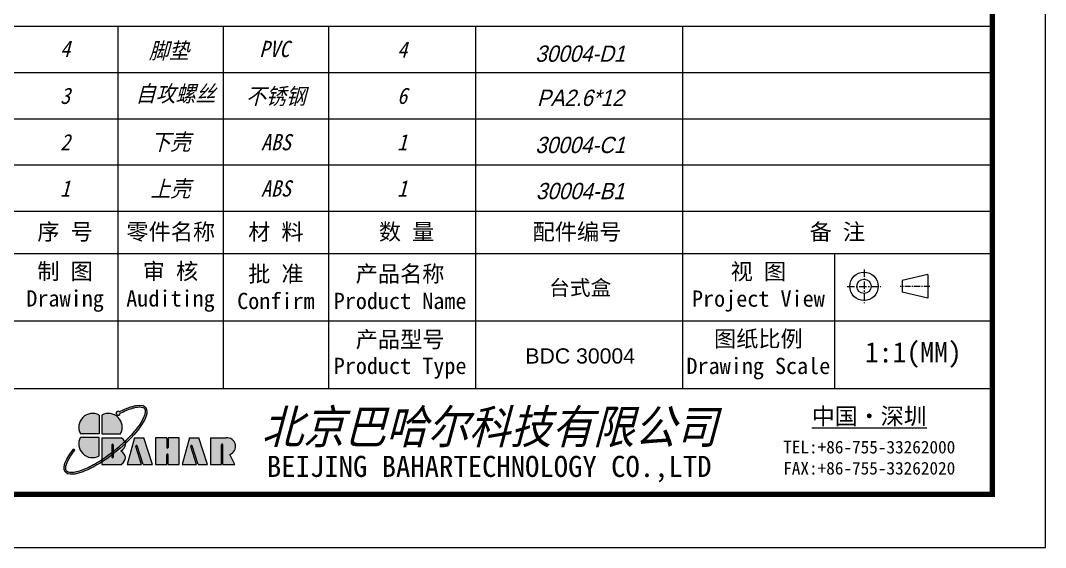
# Model space of a CAD drawing. Header units: millimetres. Extents: x 2151 to 2806, y 681 to 1136.
# Drawn here: x 2588.9 to 2806.3, y 680.9 to 792.7 of the extents above; entities that cross this region are included whole.
import ezdxf
from ezdxf.enums import TextEntityAlignment as Align

# ---------------------------------------------------------------- set-up
doc = ezdxf.new("R2010")
doc.units = ezdxf.units.MM
doc.linetypes.add('CENTER', pattern=[50.8, 31.75, -6.35, 6.35, -6.35])
doc.layers.add('from', color=7, linetype='Continuous', lineweight=13)
doc.styles.add('FFS', font='SIMFANG.TTF', dxfattribs={"width": 0.9, "oblique": 15})
doc.styles.get("Standard").update_dxf_attribs({"font": 'txt', "bigfont": 'gbcbig.shx'})
doc.styles.add('宋体', font='SimSun.ttf')
doc.styles.add('样式 1', font='SIMKAI.TTF')

msp = doc.modelspace()

# ---------------------------------------------------------------- hatches: boundary and pattern name
at = {"layer": 'from'}
h = msp.add_hatch(color=5, dxfattribs=at)
h.set_gradient(color1=(0, 0, 255), color2=(204, 204, 255), rotation=270, one_color=1, tint=0.9, name='HEMISPHERICAL')
edge = h.paths.add_edge_path()
edge.add_arc((2609.568, 709.401), 0.422, 53.71062, 361.77764)
edge.add_spline(control_points=[(2609.99, 709.414), (2610.212, 709.529), (2610.431, 709.637), (2611.502, 710.14), (2612.29, 710.428), (2613.443, 710.706), (2613.865, 710.756), (2614.456, 710.735), (2614.661, 710.693), (2614.961, 710.568), (2615.062, 710.491), (2615.138, 710.397), (2615.21, 710.307), (2615.261, 710.198), (2615.318, 709.908), (2615.321, 709.727), (2615.258, 709.3), (2615.193, 709.054), (2614.881, 708.225), (2614.517, 707.562), (2613.515, 706.124), (2612.879, 705.348), (2611.775, 704.169), (2611.384, 703.775), (2610.973, 703.384)], knot_values=[5.2944931, 5.2944931, 5.2944931, 5.2944931, 5.376277, 5.376277, 5.7027746, 5.7027746, 5.9392475, 5.9392475, 6.1160577, 6.1160577, 6.2831853, 6.2831853, 6.2831853, 6.442424, 6.442424, 6.6016628, 6.6016628, 6.7609015, 6.7609015, 7.0883681, 7.0883681, 7.4158348, 7.4158348, 7.5786031, 7.5786031, 7.5786031, 7.5786031], degree=3, periodic=0)
edge.add_ellipse((2608.201, 702.771), major_axis=(2.888, 0.124), ratio=0.6717797, start_angle=362.49244, end_angle=374.72333, ccw=False)
edge.add_ellipse((2606.88, 703.786), major_axis=(8.546, 6.842), ratio=0.3075492, start_angle=-75.30393, end_angle=56.66872)
edge = h.paths.add_edge_path()
edge.add_ellipse((2606.88, 703.786), major_axis=(8.546, 6.842), ratio=0.3075492, start_angle=-233.44549, end_angle=-108.8635)
edge.add_line((2606.108, 699.087), (2606.108, 699.526))
edge.add_spline(control_points=[(2606.108, 699.526), (2605.237, 698.958), (2604.376, 698.46), (2602.515, 697.527), (2601.55, 697.158), (2600.302, 696.865), (2599.904, 696.818), (2599.32, 696.833), (2599.109, 696.876), (2598.819, 696.994), (2598.723, 697.062), (2598.577, 697.222), (2598.524, 697.317), (2598.454, 697.565), (2598.439, 697.72), (2598.467, 698.09), (2598.509, 698.306), (2598.738, 699.036), (2599.027, 699.627), (2599.708, 700.694), (2600.026, 701.136), (2600.389, 701.593)], knot_values=[8.1602279, 8.1602279, 8.1602279, 8.1602279, 8.46118, 8.46118, 8.851592, 8.851592, 9.0751916, 9.0751916, 9.2552808, 9.2552808, 9.4047948, 9.4047948, 9.5543089, 9.5543089, 9.703823, 9.703823, 9.853337, 9.853337, 10.159988, 10.159988, 10.3575695, 10.3575695, 10.3575695, 10.3575695], degree=3, periodic=0)
edge.add_line((2600.389, 701.593), (2600.1, 701.822))
edge = h.paths.add_edge_path()
edge.add_spline(control_points=[(2608.251, 701.051), (2607.801, 700.704), (2607.344, 700.369), (2606.626, 699.87), (2606.367, 699.695), (2606.108, 699.526)], knot_values=[7.9128983, 7.9128983, 7.9128983, 7.9128983, 8.070768, 8.070768, 8.1602279, 8.1602279, 8.1602279, 8.1602279], degree=3, periodic=0)
edge.add_line((2606.108, 699.526), (2606.108, 699.087))
edge.add_ellipse((2606.88, 703.786), major_axis=(8.546, 6.842), ratio=0.3075492, start_angle=-108.8635, end_angle=-94.86485)
edge.add_line((2608.251, 700.587), (2608.251, 701.051))
edge = h.paths.add_edge_path()
edge.add_spline(control_points=[(2610.973, 703.384), (2610.558, 702.988), (2610.123, 702.594), (2609.304, 701.892), (2608.925, 701.58), (2608.54, 701.276)], knot_values=[7.5786031, 7.5786031, 7.5786031, 7.5786031, 7.7433014, 7.7433014, 7.8791585, 7.8791585, 7.8791585, 7.8791585], degree=3, periodic=0)
edge.add_line((2608.54, 701.276), (2608.54, 700.807))
edge.add_ellipse((2606.88, 703.786), major_axis=(8.546, 6.842), ratio=0.3075492, start_angle=-92.96123, end_angle=-75.30393)
edge.add_ellipse((2608.201, 702.771), major_axis=(2.888, 0.124), ratio=0.6717797, start_angle=362.49244, end_angle=374.72333)
edge = h.paths.add_edge_path()
edge.add_ellipse((2606.88, 703.786), major_axis=(8.546, 6.842), ratio=0.3075492, start_angle=-94.86485, end_angle=-92.96123)
edge.add_line((2608.54, 700.807), (2608.54, 701.276))
edge.add_spline(control_points=[(2608.54, 701.276), (2608.444, 701.201), (2608.348, 701.126), (2608.251, 701.051)], knot_values=[7.8791585, 7.8791585, 7.8791585, 7.8791585, 7.9128983, 7.9128983, 7.9128983, 7.9128983], degree=3, periodic=0)
edge.add_line((2608.251, 701.051), (2608.251, 700.587))
h = msp.add_hatch(color=256, dxfattribs=at)
h.set_gradient(color1=(204, 51, 0), color2=(255, 140, 102), one_color=1, tint=0.7, name='HEMISPHERICAL')
h.paths.add_polyline_path([(2605.536, 709.012, 0.7424509), (2601.547, 705.064), (2605.536, 705.064)])
h = msp.add_hatch(color=256, dxfattribs=at)
h.set_gradient(color1=(35, 39, 169), color2=(98, 103, 223), one_color=1, tint=0.63, name='HEMISPHERICAL')
h.paths.add_polyline_path([(2606.108, 709.012), (2606.108, 705.064), (2610.097, 705.064, 0.7424509)])
h = msp.add_hatch(color=256, dxfattribs=at)
h.set_gradient(color1=(0, 127, 63), color2=(15, 255, 135), one_color=1, tint=0.53, name='INVCURVED')
h.paths.add_polyline_path([(2605.536, 704.3), (2601.547, 704.3, 0.7424509), (2605.536, 700.352)])
h = msp.add_hatch(color=7, dxfattribs=at)
h.paths.add_polyline_path([(2632.804, 704.208), (2629.178, 704.208), (2629.178, 698.552), (2631.489, 698.552), (2631.489, 702.739, -1), (2631.777, 702.739), (2631.777, 698.552), (2634.32, 698.552), (2633.225, 700.651, 0.8094298)])
h.paths.add_polyline_path([(2626.546, 698.552), (2628.517, 698.552), (2626.705, 704.209), (2624.716, 704.209), (2623.129, 698.552), (2626.192, 698.552), (2624.959, 702.388, -1), (2625.279, 702.491)])
h.paths.add_polyline_path([(2622.482, 704.209), (2620.163, 704.209), (2620.163, 702.171, -1), (2619.875, 702.171), (2619.875, 704.209), (2617.478, 704.209), (2617.478, 698.552), (2619.875, 698.552), (2619.875, 700.606, -1), (2620.163, 700.606), (2620.163, 698.552), (2622.482, 698.552)])
h.paths.add_polyline_path([(2615.037, 704.209), (2613.048, 704.209), (2611.461, 698.552), (2614.525, 698.552), (2613.291, 702.388, -1), (2613.611, 702.491), (2614.878, 698.552), (2616.849, 698.552)])
edge = h.paths.add_edge_path()
edge.add_line((2608.54, 700.807), (2608.54, 700.092))
edge.add_arc((2608.396, 700.092), 0.144, -180, 0, ccw=False)
edge.add_line((2608.251, 700.092), (2608.251, 700.587))
edge.add_ellipse((2606.88, 703.786), major_axis=(8.546, 6.842), ratio=0.3075492, start_angle=-108.8635, end_angle=-94.86485, ccw=False)
edge.add_line((2606.108, 699.087), (2606.108, 698.552))
edge.add_line((2606.108, 698.552), (2610.215, 698.552))
edge.add_ellipse((2608.201, 699.898), major_axis=(2.888, 0.124), ratio=0.6717797, start_angle=312.54488, end_angle=406.01563)
edge.add_ellipse((2608.201, 702.771), major_axis=(2.888, 0.124), ratio=0.6717797, start_angle=310.68759, end_angle=362.49244)
edge.add_ellipse((2606.88, 703.786), major_axis=(8.546, 6.842), ratio=0.3075492, start_angle=-92.96123, end_angle=-75.30393, ccw=False)
edge = h.paths.add_edge_path()
edge.add_line((2606.108, 704.209), (2606.108, 699.526))
edge.add_spline(control_points=[(2606.108, 699.526), (2606.367, 699.695), (2606.626, 699.87), (2607.344, 700.369), (2607.801, 700.704), (2608.251, 701.051)], knot_values=[7.9128983, 7.9128983, 7.9128983, 7.9128983, 8.0023582, 8.0023582, 8.1602279, 8.1602279, 8.1602279, 8.1602279], degree=3, periodic=0)
edge.add_line((2608.251, 701.051), (2608.251, 702.691))
edge.add_arc((2608.396, 702.691), 0.144, 0, 180, ccw=False)
edge.add_line((2608.54, 702.691), (2608.54, 701.276))
edge.add_spline(control_points=[(2608.54, 701.276), (2608.925, 701.58), (2609.304, 701.892), (2610.123, 702.594), (2610.558, 702.988), (2610.973, 703.384)], knot_values=[7.5786031, 7.5786031, 7.5786031, 7.5786031, 7.7144602, 7.7144602, 7.8791585, 7.8791585, 7.8791585, 7.8791585], degree=3, periodic=0)
edge.add_ellipse((2608.201, 702.771), major_axis=(2.888, 0.124), ratio=0.6717797, start_angle=374.72333, end_angle=404.056)
edge.add_line((2610.219, 704.209), (2606.108, 704.209))

# ---------------------------------------------------------------- linework, layer by layer
for p, q in [((2794.987, 791.387), (2587.13, 791.387)), ((2609.49, 791.387), (2609.49, 752.162)), ((2631.849, 791.387), (2631.849, 752.162)), ((2654.208, 791.387), (2654.208, 752.162)), ((2685.4, 791.387), (2685.4, 752.162)), ((2729.256, 791.387), (2729.256, 752.162)), ((2794.987, 781.581), (2587.13, 781.581)), ((2794.987, 771.774), (2587.13, 771.774)), ((2794.987, 761.968), (2587.13, 761.968)), ((2794.987, 752.162), (2587.13, 752.162)), ((2609.49, 752.162), (2609.49, 714.598)), ((2631.849, 752.162), (2631.849, 714.598)), ((2654.208, 752.162), (2654.208, 714.598)), ((2685.4, 752.162), (2685.4, 714.598)), ((2729.256, 752.162), (2729.256, 714.598)), ((2794.987, 743.218), (2587.13, 743.218)), ((2761.485, 743.218), (2761.485, 714.598)), ((2781.32, 738.82), (2775.882, 737.564)), ((2775.882, 737.564), (2775.882, 735.053)), ((2781.32, 738.82), (2781.32, 733.797)), ((2781.32, 733.797), (2775.882, 735.053)), ((2794.987, 728.908), (2587.13, 728.908)), ((2794.987, 714.598), (2587.13, 714.598)), ((2605.536, 709.012), (2605.536, 705.064)), ((2606.108, 709.012), (2606.108, 705.064)), ((2605.536, 705.064), (2601.547, 705.064)), ((2606.108, 705.064), (2610.097, 705.064)), ((2605.536, 704.3), (2601.547, 704.3)), ((2605.536, 700.352), (2605.536, 704.3)), ((2606.108, 704.209), (2606.108, 698.552)), ((2606.108, 704.209), (2610.219, 704.209)), ((2608.251, 702.691), (2608.251, 700.092)), ((2608.54, 702.691), (2608.54, 700.092)), ((2613.048, 704.209), (2611.461, 698.552)), ((2613.048, 704.209), (2615.037, 704.209)), ((2614.525, 698.552), (2613.291, 702.388)), ((2614.878, 698.552), (2613.611, 702.491)), ((2616.849, 698.552), (2615.037, 704.209)), ((2617.478, 704.209), (2617.478, 698.552)), ((2619.875, 704.209), (2617.478, 704.209)), ((2619.875, 704.209), (2619.875, 702.171)), ((2622.482, 704.209), (2620.163, 704.209)), ((2620.163, 704.209), (2620.163, 702.171)), ((2622.482, 698.552), (2622.482, 704.209)), ((2624.716, 704.209), (2623.129, 698.552)), ((2624.716, 704.209), (2626.705, 704.209)), ((2626.192, 698.552), (2624.959, 702.388)), ((2626.546, 698.552), (2625.279, 702.491)), ((2628.517, 698.552), (2626.705, 704.209)), ((2629.178, 704.208), (2629.178, 698.552)), ((2629.178, 704.208), (2632.468, 704.208)), ((2631.489, 698.552), (2631.489, 702.739)), ((2631.777, 698.552), (2631.777, 702.739)), ((2600.389, 701.593), (2600.1, 701.822)), ((2619.875, 698.552), (2619.875, 700.606)), ((2620.163, 698.552), (2620.163, 700.606)), ((2634.32, 698.552), (2633.225, 700.651)), ((2606.108, 698.552), (2610.215, 698.552)), ((2611.461, 698.552), (2614.525, 698.552)), ((2614.878, 698.552), (2616.849, 698.552)), ((2617.478, 698.552), (2619.875, 698.552)), ((2620.163, 698.552), (2622.482, 698.552)), ((2623.129, 698.552), (2626.192, 698.552)), ((2626.546, 698.552), (2628.517, 698.552)), ((2629.178, 698.552), (2631.489, 698.552)), ((2631.777, 698.552), (2634.32, 698.552)), ((2794.987, 692.239), (2588.856, 692.239))]:
    msp.add_line(p, q, dxfattribs=at)
at = {"layer": 'from', "color": 1, "linetype": 'CENTER', "ltscale": 0.05}
for p, q in [((2767.778, 739.897), (2767.778, 732.72)), ((2764.19, 736.309), (2771.367, 736.309))]:
    msp.add_line(p, q, dxfattribs=at)
at = {"layer": 'from', "color": 1, "linetype": 'CENTER', "ltscale": 0.04}
msp.add_line((2781.739, 736.309), (2775.463, 736.309), dxfattribs=at)
at = {"layer": 'from'}
msp.add_lwpolyline([(2151.068, 680.947), (2806.279, 680.947), (2806.279, 1136.259), (2151.068, 1136.259)], close=True, dxfattribs=at)
at = {"layer": 'from', "const_width": 1.129}
msp.add_lwpolyline([(2162.36, 692.239), (2162.36, 1124.967), (2794.987, 1124.967), (2794.987, 692.239), (2162.36, 692.239)], dxfattribs=at)
at = {"layer": 'from'}
for radius in [3.014, 1.507]:
    msp.add_circle((2767.778, 736.309), radius, dxfattribs=at)
for centre, radius, start, end in [((2604.138, 706.435), 2.932, 61.52283, 207.89112), ((2607.506, 706.435), 2.932, 332.10888, 118.47717), ((2609.568, 709.401), 0.422, 53.71062, 1.77764), ((2604.138, 702.929), 2.932, 152.10888, 298.47717), ((2608.396, 702.691), 0.144, 0, 180), ((2613.451, 702.44), 0.168, 17.82851, 197.82851), ((2625.119, 702.44), 0.168, 17.82851, 197.82851), ((2631.633, 702.739), 0.144, 0, 180), ((2632.636, 702.385), 1.831, 288.77334, 95.2757), ((2620.019, 702.171), 0.144, 180, 0), ((2620.019, 700.606), 0.144, 0, 180), ((2608.396, 700.092), 0.144, 180, 0)]:
    msp.add_arc(centre, radius, start, end, dxfattribs=at)
at = {"layer": 'from', "extrusion": (0, 0, -1)}
msp.add_ellipse((2606.88, 703.786), major_axis=(8.546, 6.842), ratio=0.3075492, start_param=5.2941295, end_param=10.3575777, dxfattribs=at)
at = {"layer": 'from'}
for centre, start_param, end_param in [((2608.201, 702.771), 5.4225213, 7.0521076), ((2608.201, 699.898), 5.4549372, 7.0863095)]:
    msp.add_ellipse(centre, major_axis=(2.888, 0.124), ratio=0.6717797, start_param=start_param, end_param=end_param, dxfattribs=at)
msp.add_open_spline([(2609.99, 709.414), (2610.212, 709.529), (2610.431, 709.637), (2611.502, 710.14), (2612.29, 710.428), (2613.443, 710.706), (2613.865, 710.756), (2614.456, 710.735), (2614.661, 710.693), (2614.961, 710.568), (2615.062, 710.491), (2615.138, 710.397), (2615.21, 710.307), (2615.261, 710.198), (2615.318, 709.908), (2615.321, 709.727), (2615.258, 709.3), (2615.193, 709.054), (2614.881, 708.225), (2614.517, 707.562), (2613.515, 706.124), (2612.879, 705.348), (2611.404, 703.773), (2610.567, 702.975), (2608.782, 701.443), (2607.836, 700.711), (2605.753, 699.263), (2604.617, 698.58), (2602.515, 697.527), (2601.55, 697.158), (2600.302, 696.865), (2599.904, 696.818), (2599.32, 696.833), (2599.109, 696.876), (2598.819, 696.994), (2598.723, 697.062), (2598.577, 697.222), (2598.524, 697.317), (2598.454, 697.565), (2598.439, 697.72), (2598.467, 698.09), (2598.509, 698.306), (2598.738, 699.036), (2599.027, 699.627), (2599.708, 700.694), (2600.026, 701.136), (2600.389, 701.593)], degree=3, knots=[5.2944931, 5.2944931, 5.2944931, 5.2944931, 5.376277, 5.376277, 5.7027746, 5.7027746, 5.9392475, 5.9392475, 6.1160577, 6.1160577, 6.2831853, 6.2831853, 6.2831853, 6.442424, 6.442424, 6.6016628, 6.6016628, 6.7609015, 6.7609015, 7.0883681, 7.0883681, 7.4158348, 7.4158348, 7.7433014, 7.7433014, 8.070768, 8.070768, 8.46118, 8.46118, 8.851592, 8.851592, 9.0751916, 9.0751916, 9.2552808, 9.2552808, 9.4047948, 9.4047948, 9.5543089, 9.5543089, 9.703823, 9.703823, 9.853337, 9.853337, 10.159988, 10.159988, 10.3575695, 10.3575695, 10.3575695, 10.3575695], dxfattribs=at)

# ---------------------------------------------------------------- texts
at = {"layer": 'from', "style": 'FFS', "oblique": 15, "width": 0.9}
for s, height, p in [('4', 3.45, (2598.31, 786.672)), ('脚垫', 3.4505, (2620.326, 786.333)), ('PVC', 3.4505, (2642.685, 786.634)), ('4', 3.45, (2669.804, 786.484)), ('自攻螺丝', 3.4505, (2621.736, 777.23)), ('不锈钢', 3.4505, (2643.028, 776.677)), ('3', 3.45, (2598.31, 776.677)), ('6', 3.45, (2669.804, 776.677)), ('2', 3.45, (2598.31, 766.871)), ('下壳', 3.4505, (2620.669, 766.956)), ('ABS', 3.4505, (2643.028, 766.871)), ('1', 3.45, (2669.804, 766.871)), ('上壳', 3.4505, (2620.669, 757.065)), ('ABS', 3.4505, (2643.028, 757.065)), ('1', 3.45, (2598.31, 757.065)), ('1', 3.45, (2669.804, 757.065))]:
    msp.add_text(s, height=height, dxfattribs=at).set_placement(p, align=Align.MIDDLE)
at = {"layer": 'from', "attachment_point": 5}
for s, insert, char_height, style in [('{\\fArial|b0|i0|c0|p32;\\C7;30004-D1}', (2707.58, 785.613), 3.4505, 'FFS'), ('{\\fArial|b0|i0|c0|p32;\\C7;PA2.6*12}', (2707.58, 776.251), 3.4505, 'FFS'), ('{\\fArial|b0|i0|c0|p32;\\C7;30004-C1}', (2707.58, 766.264), 3.4505, 'FFS'), ('{\\fArial|b0|i0|c0|p32;\\C7;30004-B1}', (2707.58, 756.486), 3.4505, 'FFS'), ('序 号', (2598.31, 747.69), 3.4505, '宋体'), ('{\\fSimSun|b0|i0|c134|p2;零件名称}', (2620.722, 747.69), 3.4505, '宋体'), ('{\\fSimSun|b0|i0|c134|p2;配件编号}', (2706.896, 747.69), 3.4505, '宋体'), ('材 料', (2643.028, 747.69), 3.4505, '宋体'), ('数 量', (2670.746, 747.69), 3.4505, '宋体'), ('备 注', (2762.121, 747.69), 3.4505, '宋体'), ('制 图\\PDrawing', (2598.31, 736.063), 3.4505, '宋体'), ('审 核\\PAuditing', (2620.669, 736.063), 3.4505, '宋体'), ('视 图\\PProject View', (2745.37, 736.063), 3.4505, '宋体'), ('批 准\\PConfirm', (2643.028, 736.063), 3.4505, '宋体'), ('产品名称\\PProduct Name', (2669.373, 736.063), 3.4505, '宋体'), ('图纸比例\\PDrawing Scale', (2745.37, 721.753), 3.4505, '宋体'), ('1:1(MM)', (2778.236, 721.753), 4.3131, '宋体')]:
    msp.add_mtext(s, dxfattribs=dict(at, insert=insert, char_height=char_height, style=style))
at = {"layer": 'from', "color": 6, "attachment_point": 5, "style": '宋体'}
for s, insert, char_height in [('{\\C7;台式盒}', (2707.58, 735.844), 3.2206), ('{\\fArial|b0|i0|c0|p32;\\C7;BDC 30004}', (2707.58, 721.534), 3.22059)]:
    msp.add_mtext(s, dxfattribs=dict(at, insert=insert, char_height=char_height))
at = {"layer": 'from', "insert": (2669.373, 721.753), "char_height": 3.4505, "attachment_point": 5, "line_spacing_factor": 0.975, "style": '宋体'}
msp.add_mtext('产品型号\\PProduct Type', dxfattribs=at)
at = {"layer": 'from', "color": 3, "insert": (2688.336, 706.147), "char_height": 7.15495, "attachment_point": 5, "style": 'FFS'}
msp.add_mtext('{\\fSimSun|b0|i0|c134|p2;\\C7;北京巴哈尔科技有限公司}', dxfattribs=at)
at = {"layer": 'from', "attachment_point": 5}
for s, insert, char_height in [('{\\fSimSun|b0|i0|c134|p2;\\L中国\\fSimSun|b0|i0|c134|p0;·深圳}', (2768.888, 708.594), 3.57748), ('{\\fSimSun|b0|i0|c134|p2;TEL:+86-755-33262000\\PFAX:+86-755-33262020}', (2768.888, 699.968), 2.68311)]:
    msp.add_mtext(s, dxfattribs=dict(at, insert=insert, char_height=char_height))
at = {"layer": 'from', "insert": (2641.125, 700.376), "char_height": 4.47184, "width": 204.15532, "attachment_point": 1, "style": '样式 1'}
msp.add_mtext('BEIJING BAHARTECHNOLOGY CO.,LTD', dxfattribs=at)

doc.saveas('drawing.dxf')
